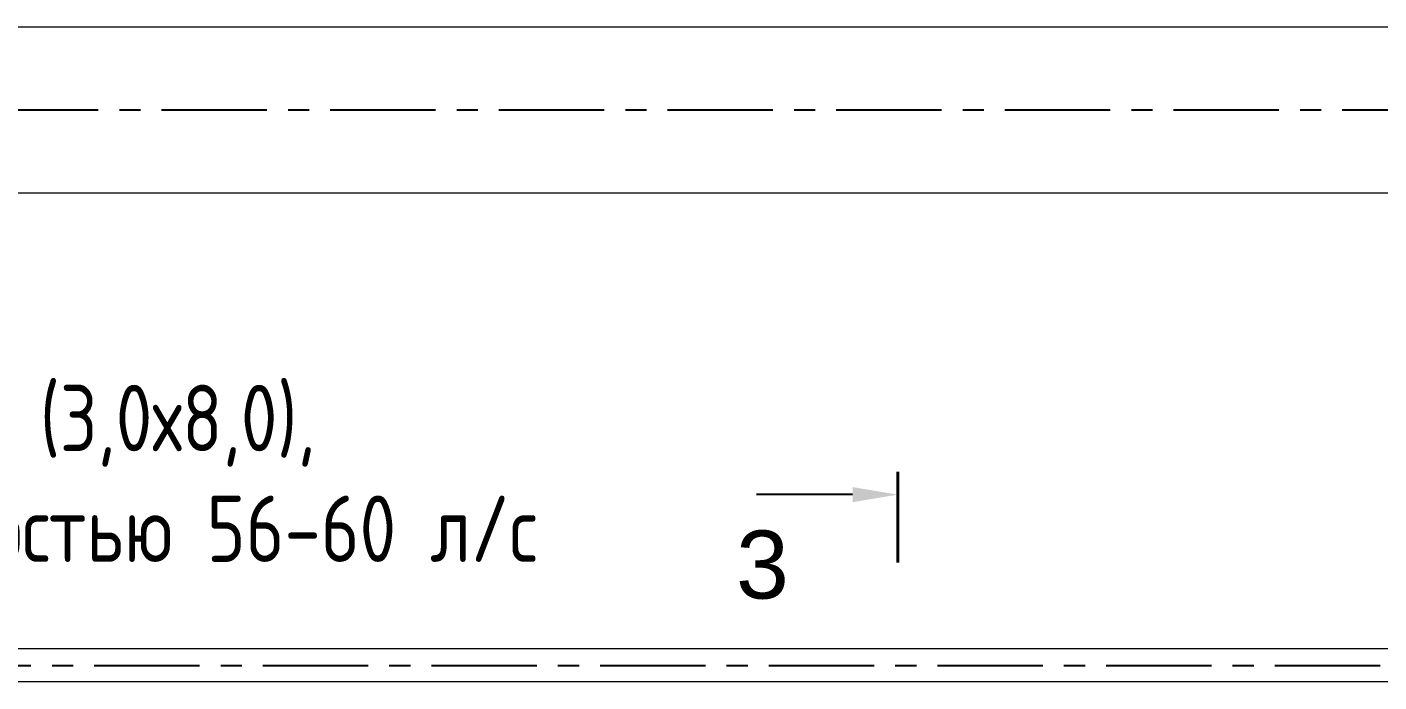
# Model space of a CAD drawing. Header units: millimetres. Extents: x 20530103 to 31271019, y 32092698 to 33532929.
# Drawn here: x 26744410 to 26748482, y 33088430 to 33090403 of the extents above; entities that cross this region are included whole.
import ezdxf

# ---------------------------------------------------------------- set-up
doc = ezdxf.new("R2010")
doc.units = ezdxf.units.MM
doc.linetypes.add('осевая', pattern=[50.8, 31.75, -6.35, 6.35, -6.35])
doc.styles.add('GOST 2.304', font='GOST.TTF')

msp = doc.modelspace()

# ---------------------------------------------------------------- linework, layer by layer
at = {"lineweight": 20}
for p, q in [((26755909.773, 33090402.5854), (26728975.6625, 33090402.5854)), ((26755909.773, 33089902.5854), (26728975.6625, 33089902.5854)), ((26751719.3782, 33088530.1285), (26732424.9165, 33088530.1595)), ((26751719.3486, 33088430.1966), (26732425.0641, 33088430.1738))]:
    msp.add_line(p, q, dxfattribs=at)
at = {"color": 1, "linetype": 'осевая', "lineweight": 25, "ltscale": 10}
for p, q in [((26756817.1407, 33090152.5854), (26727989.6204, 33090152.5854)), ((26732420.6185, 33088480.1607), (26751719.3486, 33088480.1326))]:
    msp.add_line(p, q, dxfattribs=at)
at = {"color": 1, "lineweight": 40}
msp.add_line((26747033.2356, 33089062.5464), (26747033.2356, 33088789.5464), dxfattribs=at)
at = {"color": 1, "linetype": 'ByBlock', "lineweight": -2}
msp.add_lwpolyline([(26746896.7356, 33088994.2964), (26746607.2787, 33088994.2964)], dxfattribs=at)
at = {"color": 1, "lineweight": 25}
msp.add_solid([(26746896.7356, 33089017.0464), (26747033.2356, 33088994.2964), (26746896.7356, 33088971.5464)], dxfattribs=at)

# ---------------------------------------------------------------- texts
at = {"lineweight": 20, "insert": (26742595.3864, 33089325.0364), "char_height": 200, "width": 3508.95414, "attachment_point": 1, "style": 'GOST 2.304'}
msp.add_mtext('\\pi796.65;ЭКО-Н-60 (3,0х8,0), \\P\\pi49.688;производительностью 56-60 л/с', dxfattribs=at)
at = {"color": 1, "lineweight": 25, "insert": (26746705.0262, 33088886.126), "char_height": 204.75, "attachment_point": 3, "style": 'GOST 2.304'}
msp.add_mtext('{\\fArial|b0|i0|c204|p34;3}', dxfattribs=at)

doc.saveas('drawing.dxf')
